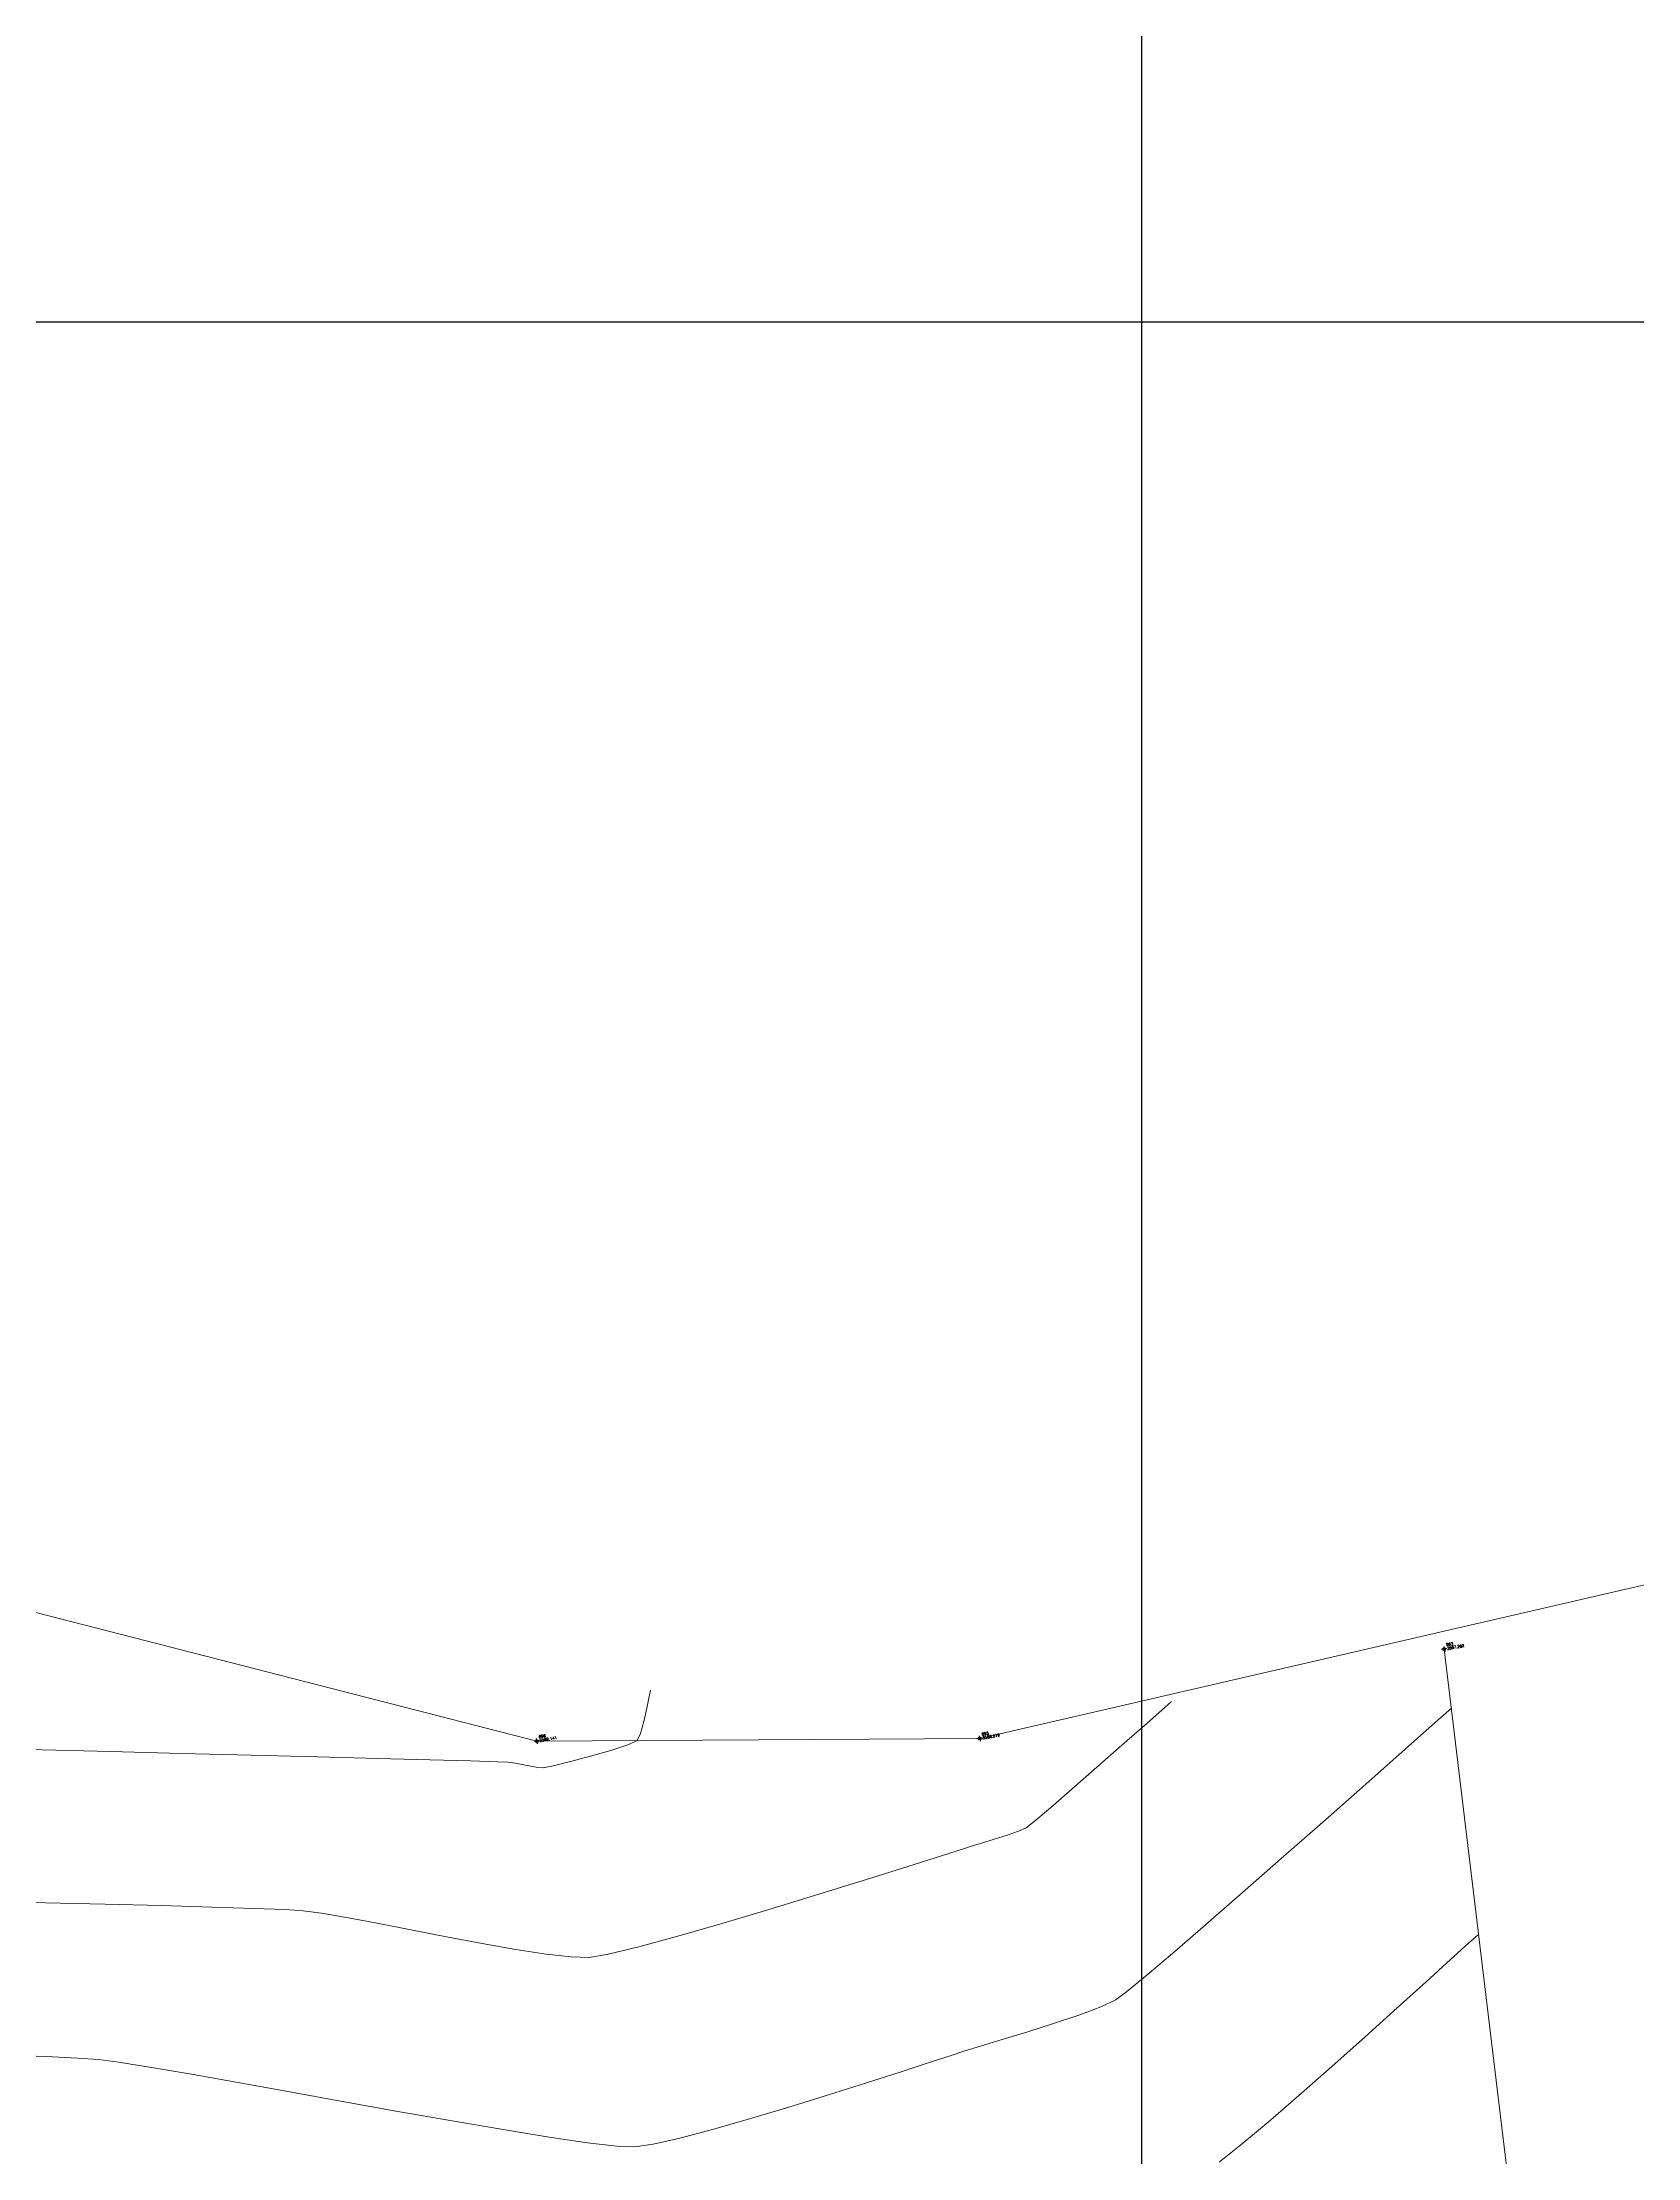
# Model space of a CAD drawing. Header units: millimetres. Extents: x 736950 to 740938, y 8500595 to 8502163.
# Drawn here: x 738259.9 to 738318.1, y 8501333.1 to 8501410.2 of the extents above; entities that cross this region are included whole.
import ezdxf

# ---------------------------------------------------------------- set-up
doc = ezdxf.new("R2010")
doc.units = ezdxf.units.MM
for name, color, linetype, lineweight in [('CONT-MNR', 96, 'Continuous', 15), ('otros', 4, 'Continuous', 5), ('pista', 251, 'Continuous', 5), ('saiwite', 5, 'Continuous', 5)]:
    doc.layers.add(name, color=color, linetype=linetype, lineweight=lineweight)
doc.layers.add('Cuadricula Coordenadas', color=5, linetype='Continuous')
doc.styles.add('5mm', font='arial.ttf', dxfattribs={"height": 3})

msp = doc.modelspace()

# ---------------------------------------------------------------- hatches: boundary and pattern name
at = {"layer": 'pista'}
h = msp.add_hatch(dxfattribs=at)
h.set_pattern_fill('HONEY', color=256, scale=3, angle=9.94991650582834, style=0)
h.set_pattern_definition([(9.94991650582834, (1479841.21072825, -18.49207214638591), (0.4979252195647159, 0.4170677100899267), [0.375, -0.75]), (129.9499165058283, (1479841.21072825, -18.49207214638591), (-0.6101538418184378, 0.222682034283025), [0.3749999999999999, -0.7499999999999998]), (69.94991650582834, (1479841.21072825, -18.49207214638591), (-0.112228622253722, 0.6397497443729518), [-0.75, 0.375])])
h.paths.add_polyline_path([(737744.7999806425, 8501250.923935566), (737743.4751223363, 8501250.754223157), (737756.465848178, 8501242.026572531), (737763.5739612179, 8501242.006896213), (737770.002546867, 8501243.455222024), (737769.8468594846, 8501244.342704736), (737763.4750639071, 8501242.907173423), (737756.7405500773, 8501242.925815564)])
h.paths.add_polyline_path([(737794.2809870465, 8501256.017245878), (737809.7820272583, 8501263.709828075), (737823.391616501, 8501273.483615467), (737837.0791595323, 8501280.557800073), (737851.5530432165, 8501285.77819753), (737870.8510758049, 8501293.050216693, -0.9976846880626209), (737871.0089264096, 8501292.63424804), (737865.2748787645, 8501289.581801567, 0.7845063948290762), (737866.1540430214, 8501286.121818589), (737883.2588851704, 8501291.348365877), (737897.4188924351, 8501296.516943583), (737903.2981396064, 8501301.44146652, -0.5512150924587264), (737904.1219025984, 8501301.177325813), (737906.855912117, 8501297.98174819, 0.5618964424650519), (737910.2738656431, 8501298.536066804), (737914.22079628, 8501308.558674501), (737925.6412323939, 8501300.72656757, 0.340189525830376), (737928.7023693406, 8501300.894137181), (737936.9171069289, 8501306.117412793, -0.358727273887905), (737938.1716059428, 8501305.962964654), (737943.1732157968, 8501301.051021611, 0.3417074120720416), (737946.0555081918, 8501300.709858142), (737955.8779356404, 8501307.072689936), (737971.8320576148, 8501314.464803053), (737988.5677626224, 8501323.411181662), (738023.1375471824, 8501336.282937778), (738044.4246208373, 8501357.728329657), (738061.4456776979, 8501362.208386911), (738078.9085143938, 8501363.070318012), (738112.0997810266, 8501372.051506756), (738118.6561313582, 8501373.365123207), (738128.3493353954, 8501376.976906104), (738155.2251721952, 8501366.826195797), (738176.6167526407, 8501363.543890122), (738193.8053773039, 8501353.328603027), (738204.7313956148, 8501340.877429372), (738207.705198212, 8501335.751671141), (738214.35685511, 8501331.742925933), (738229.9282901662, 8501313.374534177), (738233.5603594936, 8501308.186787868), (738234.53883727, 8501308.358438132), (738230.6417003467, 8501313.924784988), (738214.9478837823, 8501332.43754055), (738208.3676942562, 8501336.403214611), (738205.4657963786, 8501341.405035153), (738194.387784551, 8501354.029418997), (738176.9261677533, 8501364.406946706), (738155.4549153853, 8501367.70147717), (738128.3514754312, 8501377.93815071), (738118.4090486554, 8501374.233504975), (738111.8936108743, 8501372.928085677), (738078.7671659255, 8501363.964436961), (738061.3074614278, 8501363.102660457), (738043.958527311, 8501358.536303693), (738022.6381405202, 8501337.057350922), (737988.196920163, 8501324.233464561), (737971.4304040315, 8501315.270615296), (737955.4419368334, 8501307.862588815), (737945.5806043665, 8501301.47455489, -0.3391433520832071), (737943.8038299843, 8501301.693147572), (737938.8116631231, 8501306.59581691, 0.3560082385246841), (737936.4342009705, 8501306.876887502), (737928.158540546, 8501301.61487459, -0.3502196171718997), (737926.1502499409, 8501301.468794718), (737914.5128481541, 8501309.44969617, 0.4302069892023044), (737913.4330382891, 8501309.014522241), (737909.4507249827, 8501298.90206584, -0.5704007069138802), (737907.5397775185, 8501298.566836312), (737904.9064502402, 8501301.644734057, 0.4931454261128044), (737902.7202336333, 8501302.131411942), (737896.9620044216, 8501297.308254998), (737882.9728831241, 8501292.20205278), (737866.0373022418, 8501287.027224885, -0.7384715771871906), (737865.6977918843, 8501288.787355538), (737871.5108758068, 8501291.881875956, 0.9119586051647783), (737870.5337161538, 8501293.892406015), (737851.2416702455, 8501286.62264278), (737836.7183275839, 8501281.384406622), (737822.9200107896, 8501274.252970394), (737809.3164408724, 8501264.483505804), (737793.8201376351, 8501256.79327439), (737778.9884914039, 8501246.402265295), (737769.846859484, 8501244.34270474), (737770.0025468671, 8501243.455222024), (737779.3594973255, 8501245.563292695)])
h.paths.add_polyline_path([(738260.5182952256, 8501271.251537092), (738234.538837269, 8501308.358438132), (738233.56035949, 8501308.186787868), (738259.6897886079, 8501270.86568047), (738269.3749442189, 8501234.589470252), (738274.5057655985, 8501215.583008338), (738279.7983711922, 8501189.602392923), (738280.7089290785, 8501189.641305126), (738275.382018582, 8501215.790318219), (738270.2441657205, 8501234.822827347)])

# ---------------------------------------------------------------- linework, layer by layer
at = {"linetype": 'Continuous', "extrusion": (-0.172787269436437, 0.9849591664230046, 0)}
for points, elevation in [([(-2196131.640162655, 0), (-2196131.440162655, 0)], 8245913.460062787), ([(-2196098.475162654, 0), (-2196098.275162655, 0)], 8245915.871062784), ([(-2196114.396162654, 0), (-2196114.196162654, 0)], 8245913.175062787)]:
    msp.add_lwpolyline(points, dxfattribs=dict(at, elevation=elevation))
at = {"linetype": 'Continuous', "extrusion": (0.9849591664230046, 0.172787269436437, 0)}
for points, elevation in [([(8245913.560062786, 0), (8245913.360062788, 0)], 2196131.540162655), ([(8245915.971062787, 0), (8245915.771062788, 0)], 2196098.375162655), ([(8245913.275062786, 0), (8245913.075062787, 0)], 2196114.296162655)]:
    msp.add_lwpolyline(points, dxfattribs=dict(at, elevation=elevation))
at = {"linetype": 'Continuous'}
for centre in [(738311.0203804662, 8501351.620167619), (738277.9376196052, 8501348.264414378), (738294.0849889723, 8501348.359910581)]:
    msp.add_circle(centre, 0.05, dxfattribs=at)
at = {"layer": 'CONT-MNR'}
for points, elevation in [([(738281.9542097762, 8501349.466961527), (738282.0376840084, 8501349.89015934)], 3569), ([(738310.8859127668, 8501349.11373361), (738311.2806218911, 8501349.46131158)], 3567), ([(738281.2886946625, 8501348.140216146), (738281.5980358743, 8501348.28606223)], 3569), ([(738309.1473896966, 8501347.57314705), (738310.1523337961, 8501348.46391555)], 3567), ([(738257.5765502229, 8501348.00497176), (738259.9090562807, 8501347.946300467)], 3569), ([(738264.9761122655, 8501347.81730134), (738267.5192908321, 8501347.75186755)], 3569), ([(738269.9413222078, 8501347.689073646), (738272.1465207123, 8501347.631366646)], 3569), ([(738274.0392006655, 8501347.581193577), (738275.5236763873, 8501347.541001465)], 3569), ([(738276.8852724155, 8501347.500348195), (738277.1518809019, 8501347.4564598)], 3569), ([(738278.4908832477, 8501347.354112932), (738279.1156884509, 8501347.507730642)], 3569), ([(738280.6689514759, 8501347.937440213), (738281.2886946625, 8501348.140216146)], 3569), ([(738277.5309026064, 8501347.382025741), (738277.9090674473, 8501347.314215166)], 3569), ([(738277.9090674473, 8501347.314215166), (738278.1731053416, 8501347.290197222)], 3569), ([(738306.5934249791, 8501345.313917348), (738307.9385851853, 8501346.502717763)], 3567), ([(738293.5347529836, 8501344.351396153), (738293.8996714234, 8501344.468042046)], 3568), ([(738293.8996714234, 8501344.468042046), (738294.1946631816, 8501344.558037803)], 3568), ([(738294.1946631816, 8501344.558037803), (738294.6182583792, 8501344.687510036)], 3568), ([(738295.0818378341, 8501344.83543274), (738295.4967823639, 8501344.98077991)], 3568), ([(738295.4967823639, 8501344.98077991), (738295.7744727863, 8501345.10252554)], 3568), ([(738291.462130202, 8501343.69284276), (738292.6891133566, 8501344.081650073)], 3568), ([(738288.2616439454, 8501342.694200287), (738289.9531811782, 8501343.219013179)], 3568), ([(738257.8050919751, 8501342.425351778), (738260.0275598702, 8501342.374298798)], 3568), ([(738268.7577286381, 8501342.121824268), (738269.4218166391, 8501342.081438713)], 3568), ([(738284.7283154876, 8501341.627780417), (738286.4868961618, 8501342.152443048)], 3568), ([(738302.414857362, 8501341.650185848), (738303.7640563507, 8501342.826361734)], 3567), ([(738283.0852795817, 8501341.154251358), (738284.7283154876, 8501341.627780417)], 3568), ([(738274.6453327172, 8501341.132081445), (738275.9417564728, 8501340.888634915)], 3568), ([(738280.5433527126, 8501340.496749785), (738281.6571661037, 8501340.765894827)], 3568), ([(738278.276731829, 8501340.502868375), (738279.1878852564, 8501340.399223765)], 3568), ([(738279.8432170677, 8501340.380855195), (738280.5433527126, 8501340.496749785)], 3568), ([(738299.0297403133, 8501338.826253664), (738299.4392583057, 8501339.127541697)], 3567), ([(738298.50154594, 8501338.581477089), (738299.0297403133, 8501338.826253664)], 3567), ([(738308.1372124276, 8501337.490112145), (738309.3036291513, 8501338.538202463)], 3566), ([(738260.0482827658, 8501336.764137609), (738261.1947394795, 8501336.713677898)], 3567), ([(738292.2850722944, 8501336.560815284), (738293.0826993984, 8501336.820766978)], 3567), ([(738293.0826993984, 8501336.820766978), (738293.5426048487, 8501336.969258593)], 3567), ([(738293.5426048487, 8501336.969258593), (738294.1095522137, 8501337.142919127)], 3567), ([(738294.1095522137, 8501337.142919127), (738294.9063463728, 8501337.384498788)], 3567), ([(738263.8154278878, 8501336.384688841), (738265.2703004484, 8501336.133401383)], 3567), ([(738289.9579713034, 8501335.809949037), (738291.2200530813, 8501336.215257855)], 3567), ([(738272.875171246, 8501334.767917382), (738274.8534027063, 8501334.419773033)], 3567), ([(738284.3456094373, 8501334.108286709), (738285.6926460277, 8501334.494057663)], 3567), ([(738285.6926460277, 8501334.494057663), (738287.1239382321, 8501334.923494596)], 3567), ([(738282.1856212755, 8501333.571160119), (738283.1531580051, 8501333.792036079)], 3567), ([(738280.8583953232, 8501333.499963427), (738281.5133287933, 8501333.471513169)], 3567), ([(738281.5133287933, 8501333.471513169), (738282.1856212755, 8501333.571160119)], 3567)]:
    msp.add_lwpolyline(points, dxfattribs=dict(at, elevation=elevation))
at = {"layer": 'CONT-MNR', "extrusion": (0.9798892733929977, -0.1995420053255532, 0), "elevation": -972941.7555912825}
msp.add_lwpolyline([(8477699.84502318, 3569.000000000003), (8477700.083409684, 3569.000000000003)], dxfattribs=at)
at = {"layer": 'CONT-MNR', "extrusion": (0.9764038109322032, -0.2159527679773298, 0), "elevation": -1115028.635300039}
msp.add_lwpolyline([(8460183.547150759, 3569), (8460184.049167003, 3569)], dxfattribs=at)
at = {"layer": 'CONT-MNR', "extrusion": (0.6614524371260185, -0.7499871155026936, 0), "elevation": -5887551.697853171}
msp.add_lwpolyline([(6176953.464570624, 3568.000000000013), (6176954.310425623, 3568.000000000013)], dxfattribs=at)
at = {"layer": 'CONT-MNR', "extrusion": (0.659957006256369, -0.7513033674176703, 0), "elevation": -5899845.692975694}
msp.add_lwpolyline([(6165212.919847568, 3568), (6165213.386753792, 3568)], dxfattribs=at)
at = {"layer": 'CONT-MNR', "extrusion": (-0.6630790953558817, 0.7485493392569562, 0), "elevation": 5874120.747555571}
msp.add_lwpolyline([(-6189728.025454409, 3567.00000000001), (-6189729.005455233, 3567.00000000001)], dxfattribs=at)
at = {"layer": 'CONT-MNR', "extrusion": (0.8982195173506754, -0.4395471517941164, 0), "elevation": -3073604.484891782}
msp.add_lwpolyline([(7960586.527975498, 3569.000000000013), (7960586.813226548, 3569.000000000013)], dxfattribs=at)
at = {"layer": 'CONT-MNR', "extrusion": (0.9625500109587231, -0.2711041799813535, 0), "elevation": -1594118.044324759}
msp.add_lwpolyline([(8383124.393758051, 3569), (8383124.84517424, 3569)], dxfattribs=at)
at = {"layer": 'CONT-MNR', "extrusion": (0.6611881945876457, -0.7502200819345813, 0), "elevation": -5889727.317048744}
msp.add_lwpolyline([(6174877.95168776, 3568.000000000013), (6174879.045712125, 3568.000000000013)], dxfattribs=at)
at = {"layer": 'CONT-MNR', "extrusion": (-0.02535690910478577, -0.9996784618869468, 0), "elevation": -8517334.428333052}
msp.add_lwpolyline([(522454.6232156819, 3569), (522457.1224351838, 3569)], dxfattribs=at)
at = {"layer": 'CONT-MNR', "extrusion": (-0.02554084469817647, -0.9996737794161172, 0), "elevation": -8517430.413753584}
msp.add_lwpolyline([(520889.9650755291, 3569.000000000013), (520892.5345538232, 3569.000000000013)], dxfattribs=at)
at = {"layer": 'CONT-MNR', "extrusion": (-0.02591742286585419, -0.9996640871772839, 0), "elevation": -8517626.031632919}
msp.add_lwpolyline([(517686.5011496779, 3569.000000000004), (517688.9239949182, 3569.000000000004)], dxfattribs=at)
at = {"layer": 'CONT-MNR', "extrusion": (-0.02649969885750639, -0.9996488213169971, 0), "elevation": -8517926.128859397}
msp.add_lwpolyline([(512729.7289664086, 3569.000000000003), (512731.6223112639, 3569.000000000003)], dxfattribs=at)
at = {"layer": 'CONT-MNR', "extrusion": (-0.02830248338167164, -0.9995994044788294, 0), "elevation": -8518836.969992585}
msp.add_lwpolyline([(497370.5263072044, 3569.00000000001), (497371.5072859899, 3569.00000000001)], dxfattribs=at)
at = {"layer": 'CONT-MNR', "extrusion": (-0.03380949932893241, -0.9994282954545199, 0), "elevation": -8521448.013196735}
msp.add_lwpolyline([(450428.1251850717, 3569.000000000012), (450428.5064132394, 3569.000000000012)], dxfattribs=at)
at = {"layer": 'CONT-MNR', "extrusion": (0.2568908586028618, -0.9664404207018064, 0), "elevation": -8026388.705985687}
msp.add_lwpolyline([(2897421.23970353, 3569), (2897422.044176484, 3569)], dxfattribs=at)
at = {"layer": 'CONT-MNR', "extrusion": (0.2763175136604002, -0.9610664033481426, 0), "elevation": -7966360.007018616}
msp.add_lwpolyline([(3058607.264790456, 3569.000000000013), (3058608.07200611, 3569.000000000013)], dxfattribs=at)
at = {"layer": 'CONT-MNR', "extrusion": (0.6601597924746458, -0.7511251882341802, 0), "elevation": -5898181.209313558}
msp.add_lwpolyline([(6166802.17522951, 3568), (6166803.386644497, 3568)], dxfattribs=at)
at = {"layer": 'CONT-MNR', "extrusion": (-0.6629567565574558, 0.7486576914283446, 0), "elevation": 5875132.21045206}
msp.add_lwpolyline([(-6188765.020677246, 3567.000000000003), (-6188766.63530637, 3567.000000000003)], dxfattribs=at)
at = {"layer": 'CONT-MNR', "extrusion": (0.1927038398175952, 0.9812569643674152, 0), "elevation": 8484275.240175443}
msp.add_lwpolyline([(913802.7015668745, 3569), (913802.3153054588, 3569)], dxfattribs=at)
at = {"layer": 'CONT-MNR', "extrusion": (0.1971843115131924, -0.9803664352134198, 0), "elevation": -8188858.664132932}
msp.add_lwpolyline([(2400115.453115243, 3569.000000000013), (2400115.777257212, 3569.000000000013)], dxfattribs=at)
at = {"layer": 'CONT-MNR', "extrusion": (-0.6582519528924943, 0.7527976929515776, 0), "elevation": 5913808.307640276}
msp.add_lwpolyline([(-6151816.577779735, 3568.000000000012), (-6151817.77581228, 3568.000000000012)], dxfattribs=at)
at = {"layer": 'CONT-MNR', "extrusion": (0.6547116710704981, -0.7558787123368909, 0), "elevation": -5942614.902166046}
msp.add_lwpolyline([(6123993.07010213, 3568.000000000006), (6123994.123994129, 3568.000000000006)], dxfattribs=at)
at = {"layer": 'CONT-MNR', "extrusion": (0.6160705167910392, -0.7876910043543863, 0), "elevation": -6241590.802847499}
msp.add_lwpolyline([(5818977.010836944, 3568.000000000002), (5818977.384652308, 3568.000000000002)], dxfattribs=at)
at = {"layer": 'CONT-MNR', "extrusion": (-0.6468083868243946, 0.7626525491556587, 0), "elevation": 6006036.599990001}
msp.add_lwpolyline([(-6061804.839556122, 3568), (-6061805.618599581, 3568)], dxfattribs=at)
at = {"layer": 'CONT-MNR', "extrusion": (0.6610918991212119, -0.7503049386191654, 0), "elevation": -5890512.865958059}
msp.add_lwpolyline([(6174123.717342689, 3567), (6174125.601924693, 3567)], dxfattribs=at)
at = {"layer": 'CONT-MNR', "extrusion": (0.3039876048625103, -0.9526759869388722, 0), "elevation": -7874594.527793914}
msp.add_lwpolyline([(3287658.96376776, 3568), (3287659.450375443, 3568)], dxfattribs=at)
at = {"layer": 'CONT-MNR', "extrusion": (0.2995897724626693, -0.9540681150922957, 0), "elevation": -7889676.381631559}
msp.add_lwpolyline([(3251294.384634363, 3568.000000000006), (3251295.96622901, 3568.000000000006)], dxfattribs=at)
at = {"layer": 'CONT-MNR', "extrusion": (0.3038981432212342, -0.9527045284592104, 0), "elevation": -7874903.227202577}
msp.add_lwpolyline([(3286917.469544912, 3568.000000000013), (3286918.357164946, 3568.000000000013)], dxfattribs=at)
at = {"layer": 'CONT-MNR', "extrusion": (0.6594774682773206, -0.7517243303462616, 0), "elevation": -5903771.546051275}
msp.add_lwpolyline([(6161444.946713987, 3567.000000000001), (6161446.829528451, 3567.000000000001)], dxfattribs=at)
at = {"layer": 'CONT-MNR', "extrusion": (-0.02417211845239933, -0.9997078116577479, 0), "elevation": -8516703.68999838}
msp.add_lwpolyline([(532548.8617103144, 3568), (532551.0413392363, 3568)], dxfattribs=at)
at = {"layer": 'CONT-MNR', "extrusion": (-0.02583552455793983, -0.999666207126567, 0), "elevation": -8517578.025498562}
msp.add_lwpolyline([(518379.1415631841, 3568.000000000013), (518381.191261924, 3568.000000000013)], dxfattribs=at)
at = {"layer": 'CONT-MNR', "extrusion": (-0.02828792237025227, -0.9995998166506307, 0), "elevation": -8518824.134984506}
msp.add_lwpolyline([(497483.5043652555, 3568.000000000006), (497485.3376343113, 3568.000000000006)], dxfattribs=at)
at = {"layer": 'CONT-MNR', "extrusion": (-0.03227965412421782, -0.9994788761797925, 0), "elevation": -8520742.938840797}
msp.add_lwpolyline([(463460.9737078912, 3568), (463462.5040599948, 3568)], dxfattribs=at)
at = {"layer": 'CONT-MNR', "extrusion": (-0.03994331242987628, -0.9992019474521301, 0), "elevation": -8524046.503730811}
msp.add_lwpolyline([(398106.6750375321, 3568.000000000002), (398107.8160202262, 3568.000000000002)], dxfattribs=at)
at = {"layer": 'CONT-MNR', "extrusion": (0.2919588662074442, -0.9564308759355608, 0), "elevation": -7915396.835838536}
msp.add_lwpolyline([(3188162.207422313, 3568.000000000013), (3188164.063016718, 3568.000000000013)], dxfattribs=at)
at = {"layer": 'CONT-MNR', "extrusion": (0.1337574375367486, 0.9910141007592187, 0), "elevation": 8523698.904157428}
msp.add_lwpolyline([(405482.3252569259, 3568.000000000003), (405481.6546718827, 3568.000000000003)], dxfattribs=at)
at = {"layer": 'CONT-MNR', "extrusion": (-0.1707284318392308, -0.9853181225176553, 0), "elevation": -8502570.02430546}
msp.add_lwpolyline([(-723989.8913604602, 3568), (-723988.9593464326, 3568)], dxfattribs=at)
at = {"layer": 'CONT-MNR', "extrusion": (-0.1854734712360197, -0.9826492718501659, 0), "elevation": -8490767.047530819}
msp.add_lwpolyline([(-851311.9146577076, 3568.000000000004), (-851310.7866842446, 3568.000000000004)], dxfattribs=at)
at = {"layer": 'CONT-MNR', "extrusion": (0.1907655805262314, 0.9816356214433593, 0), "elevation": 8486056.675844327}
msp.add_lwpolyline([(897049.165496555, 3568.00000000001), (897047.9076212493, 3568.00000000001)], dxfattribs=at)
at = {"layer": 'CONT-MNR', "extrusion": (-0.19020614056546, -0.9817441744625697, 0), "elevation": -8486566.502506055}
msp.add_lwpolyline([(-892211.7757302705, 3568.000000000002), (-892210.4541547953, 3568.000000000002)], dxfattribs=at)
at = {"layer": 'CONT-MNR', "extrusion": (0.6534798509797923, -0.7569439109758584, 0), "elevation": -5952573.045194631}
msp.add_lwpolyline([(6114307.386230194, 3567.000000000004), (6114308.992076807, 3567.000000000004)], dxfattribs=at)
at = {"layer": 'CONT-MNR', "extrusion": (-0.1728739342669461, -0.9849439592439094, 0), "elevation": -8500973.020360295}
msp.add_lwpolyline([(-742499.8168746284, 3568.000000000013), (-742498.5663472377, 3568.000000000013)], dxfattribs=at)
at = {"layer": 'CONT-MNR', "extrusion": (-0.1519243227218113, -0.9883921287452259, 0), "elevation": -8514820.463990796}
msp.add_lwpolyline([(-561853.0768134971, 3568.00000000001), (-561851.9605804512, 3568.00000000001)], dxfattribs=at)
at = {"layer": 'CONT-MNR', "extrusion": (0.2624073198880538, -0.9649572003302369, 0), "elevation": -8009699.473531719}
msp.add_lwpolyline([(2943224.246787689, 3568.000000000009), (2943225.726763669, 3568.000000000009)], dxfattribs=at)
at = {"layer": 'CONT-MNR', "extrusion": (-0.6472550499789456, 0.7622735075264997, 0), "elevation": 6002477.538780922}
msp.add_lwpolyline([(-6065321.749561179, 3567), (-6065323.080275043, 3567)], dxfattribs=at)
at = {"layer": 'CONT-MNR', "extrusion": (-0.6710303695603801, 0.7414298639302707, 0), "elevation": 5807718.310092279}
msp.add_lwpolyline([(-6252063.532277704, 3566), (-6252064.419483471, 3566)], dxfattribs=at)
at = {"layer": 'CONT-MNR', "extrusion": (0.6663413845685204, -0.7456468059418664, 0), "elevation": -5847029.905119875}
msp.add_lwpolyline([(6215315.178121408, 3566.00000000001), (6215315.668987457, 3566.00000000001)], dxfattribs=at)
at = {"layer": 'CONT-MNR', "extrusion": (-0.02801841536314342, -0.9996074071356906, 0), "elevation": -8518688.2465861}
msp.add_lwpolyline([(499795.2582953013, 3568), (499795.9138844921, 3568)], dxfattribs=at)
at = {"layer": 'CONT-MNR', "extrusion": (0.6714086635203944, -0.7410873137152989, 0), "elevation": -5804526.875458797}
msp.add_lwpolyline([(6255025.430421587, 3566.000000000003), (6255026.629287398, 3566.000000000003)], dxfattribs=at)
at = {"layer": 'CONT-MNR', "extrusion": (0.6343735523408434, -0.7730266464297717, 0), "elevation": -6103404.037952215}
msp.add_lwpolyline([(5963749.841583661, 3567), (5963750.806227404, 3567)], dxfattribs=at)
at = {"layer": 'CONT-MNR', "extrusion": (0.6703748957634561, -0.7420225731944652, 0), "elevation": -5813241.075252685}
msp.add_lwpolyline([(6246926.105689645, 3566.000000000003), (6246927.531526139, 3566.000000000003)], dxfattribs=at)
at = {"layer": 'CONT-MNR', "extrusion": (0.3202848768538672, -0.947321274784169, 0), "elevation": -7817033.030887417}
msp.add_lwpolyline([(3422254.265096164, 3567.000000000003), (3422255.235412217, 3567.000000000003)], dxfattribs=at)
at = {"layer": 'CONT-MNR', "extrusion": (0.3509965096111782, -0.9363767672474421, 0), "elevation": -7701315.741105694}
msp.add_lwpolyline([(3675264.909919979, 3567.000000000013), (3675265.733262524, 3567.000000000013)], dxfattribs=at)
at = {"layer": 'CONT-MNR', "extrusion": (0.2943354079424213, -0.9557021856370156, 0), "elevation": -7907440.386761896}
msp.add_lwpolyline([(3207834.662762514, 3567.00000000001), (3207835.638085912, 3567.00000000001)], dxfattribs=at)
at = {"layer": 'CONT-MNR', "extrusion": (0.30371262502164, -0.9527636860221241, 0), "elevation": -7875536.048941943}
msp.add_lwpolyline([(3285385.044858964, 3567), (3285386.066015636, 3567)], dxfattribs=at)
at = {"layer": 'CONT-MNR', "extrusion": (0.6653306227655931, -0.7465488345783873, 0), "elevation": -5855444.58287633}
msp.add_lwpolyline([(6207381.620277053, 3566.000000000012), (6207383.246032479, 3566.000000000012)], dxfattribs=at)
at = {"layer": 'CONT-MNR', "extrusion": (-0.03389064046233692, -0.9994255472465433, 0), "elevation": -8521473.253689447}
msp.add_lwpolyline([(449718.7542610849, 3567), (449720.2050426285, 3567)], dxfattribs=at)
at = {"layer": 'CONT-MNR', "extrusion": (-0.06683195856401636, -0.9977642453578389, 0), "elevation": -8531669.252231972}
msp.add_lwpolyline([(168449.6408589415, 3567.00000000001), (168450.4061914206, 3567.00000000001)], dxfattribs=at)
at = {"layer": 'CONT-MNR', "extrusion": (0.1305344606133652, 0.9914437727841039, 0), "elevation": 8524965.920931807}
msp.add_lwpolyline([(377772.1744356042, 3567.000000000003), (377771.4396838298, 3567.000000000003)], dxfattribs=at)
at = {"layer": 'CONT-MNR', "extrusion": (-0.1591449535089921, -0.9872552272703451, 0), "elevation": -8510479.74515128}
msp.add_lwpolyline([(-624091.115991291, 3567), (-624089.9728198778, 3567)], dxfattribs=at)
at = {"layer": 'CONT-MNR', "extrusion": (0.1752943895454601, 0.9845160623341219, 0), "elevation": 8499115.734515052}
msp.add_lwpolyline([(763402.5109511248, 3567.00000000001), (763400.7768231025, 3567.00000000001)], dxfattribs=at)
at = {"layer": 'CONT-MNR', "extrusion": (0.3086225113701631, -0.9511846011556189, 0), "elevation": -7858486.806744548}
msp.add_lwpolyline([(3325954.972437883, 3567.000000000013), (3325956.092114562, 3567.000000000013)], dxfattribs=at)
at = {"layer": 'CONT-MNR', "extrusion": (-0.6608685918338483, 0.7505016351264975, 0), "elevation": 5892343.018421111}
msp.add_lwpolyline([(-6172365.175515757, 3566.000000000003), (-6172366.774273299, 3566.000000000003)], dxfattribs=at)
at = {"layer": 'CONT-MNR', "extrusion": (-0.1774409341338858, -0.9841314520396622, 0), "elevation": -8497430.75622393}
msp.add_lwpolyline([(-781933.218321765, 3567.000000000002), (-781931.3020991476, 3567.000000000002)], dxfattribs=at)
at = {"layer": 'CONT-MNR', "extrusion": (0.177679788416189, 0.9840883561898182, 0), "elevation": 8497240.72262572}
msp.add_lwpolyline([(783993.69881017, 3567.000000000013), (783991.6761394261, 3567.000000000013)], dxfattribs=at)
at = {"layer": 'CONT-MNR', "extrusion": (0.2956349317732357, -0.955300992941719, 0), "elevation": -7903070.230229962}
msp.add_lwpolyline([(3218577.992663031, 3567), (3218579.505503784, 3567)], dxfattribs=at)
at = {"layer": 'CONT-MNR', "extrusion": (0.301526364677786, -0.9534578393427782, 0), "elevation": -7883051.385776202}
msp.add_lwpolyline([(3267303.7732063, 3567.000000000013), (3267305.229814807, 3567.000000000013)], dxfattribs=at)
at = {"layer": 'CONT-MNR', "extrusion": (0.6541160647477472, -0.7563941920975603, 0), "elevation": -5947423.050708846}
msp.add_lwpolyline([(6119308.699622396, 3566), (6119310.186822759, 3566)], dxfattribs=at)
at = {"layer": 'CONT-MNR', "extrusion": (-0.1763342803467483, -0.9843303416915453, 0), "elevation": -8498304.573081175}
msp.add_lwpolyline([(-772374.4102779847, 3567), (-772372.3568085894, 3567)], dxfattribs=at)
at = {"layer": 'CONT-MNR', "extrusion": (-0.1681657143699858, -0.9857587395049726, 0), "elevation": -8504417.21986957}
msp.add_lwpolyline([(-701872.0869008104, 3567.00000000001), (-701870.1987061253, 3567.00000000001)], dxfattribs=at)
at = {"layer": 'CONT-MNR', "extrusion": (-0.1597021433853106, -0.9871652472601221, 0), "elevation": -8510125.954832232}
msp.add_lwpolyline([(-628880.162142666, 3567.000000000009), (-628878.4699122151, 3567.000000000009)], dxfattribs=at)
at = {"layer": 'CONT-MNR', "extrusion": (-0.1451985559593392, -0.9894025365579587, 0), "elevation": -8518438.212927168}
msp.add_lwpolyline([(-503926.8891124983, 3567.00000000001), (-503925.4682029689, 3567.00000000001)], dxfattribs=at)
at = {"layer": 'CONT-MNR', "extrusion": (-0.1169747251883961, -0.9931348919794829, 0), "elevation": -8529331.127690382}
msp.add_lwpolyline([(-261229.7440437432, 3567.000000000002), (-261228.6693401673, 3567.000000000002)], dxfattribs=at)
at = {"layer": 'CONT-MNR', "extrusion": (0.2563483395451043, -0.966584465430967, 0), "elevation": -8027999.518399242}
msp.add_lwpolyline([(2892915.828439056, 3567.000000000013), (2892917.06211441, 3567.000000000013)], dxfattribs=at)
at = {"layer": 'CONT-MNR', "extrusion": (0.6430791425603435, -0.7657997234289483, 0), "elevation": -6035531.227976618}
msp.add_lwpolyline([(6032422.989395632, 3566.000000000013), (6032424.280626861, 3566.000000000013)], dxfattribs=at)
at = {"layer": 'CONT-MNR', "extrusion": (0.6222582086948013, -0.782812060274966, 0), "elevation": -6195530.948582139}
msp.add_lwpolyline([(5867976.544270536, 3566.000000000001), (5867977.555515246, 3566.000000000001)], dxfattribs=at)
at = {"layer": 'Cuadricula Coordenadas', "color": 8}
for p, q in [((738300, 8500595.507225098), (738300, 8502130.641312934)), ((736950.2264744169, 8501400), (738552.8979275209, 8501400))]:
    msp.add_line(p, q, dxfattribs=at)
at = {"layer": 'otros'}
msp.add_line((738316.6602692723, 8501304.833965119), (738311.0203804662, 8501351.620167619), dxfattribs=at)
at = {"layer": 'saiwite'}
for p, q in [((738294.0849889723, 8501348.359910581), (738346.7196899205, 8501360.527915278)), ((738255.4662940697, 8501354.036471955), (738277.9376196052, 8501348.264414378)), ((738277.9376196052, 8501348.264414378), (738294.0849889723, 8501348.359910581))]:
    msp.add_line(p, q, dxfattribs=at)

# ---------------------------------------------------------------- texts
at = {"color": 2, "char_height": 0.1, "width": 0.4, "attachment_point": 1, "rotation": 9.94991650582834, "style": '5mm'}
for s, insert in [('\\Ftxt.shx;\\W1.0000000000;\\T1.0000000000;\\o\\l893', (738311.0860468018, 8501351.824588586)), ('\\Ftxt.shx;\\W1.0000000000;\\T1.0000000000;\\o\\l896', (738278.0032859407, 8501348.468835346)), ('\\Ftxt.shx;\\W1.0000000000;\\T1.0000000000;\\o\\l895', (738294.1506553078, 8501348.56433155))]:
    msp.add_mtext(s, dxfattribs=dict(at, insert=insert))
at = {"color": 1, "char_height": 0.1, "attachment_point": 1, "rotation": 9.94991650582834, "style": '5mm'}
for s, insert, width in [('\\Ftxt.shx;\\W1.0000000000;\\T1.0000000000;\\o\\l3567.262', (738311.1102370196, 8501351.686694304), 0.8333333333333333), ('\\Ftxt.shx;\\W1.0000000000;\\T1.0000000000;\\o\\l3569.141', (738278.0274761586, 8501348.330941062), 0.7666666666666666), ('\\Ftxt.shx;\\W1.0000000000;\\T1.0000000000;\\o\\l3568.519', (738294.1748455256, 8501348.426437266), 0.7999999999999998)]:
    msp.add_mtext(s, dxfattribs=dict(at, insert=insert, width=width))

doc.saveas('drawing.dxf')
